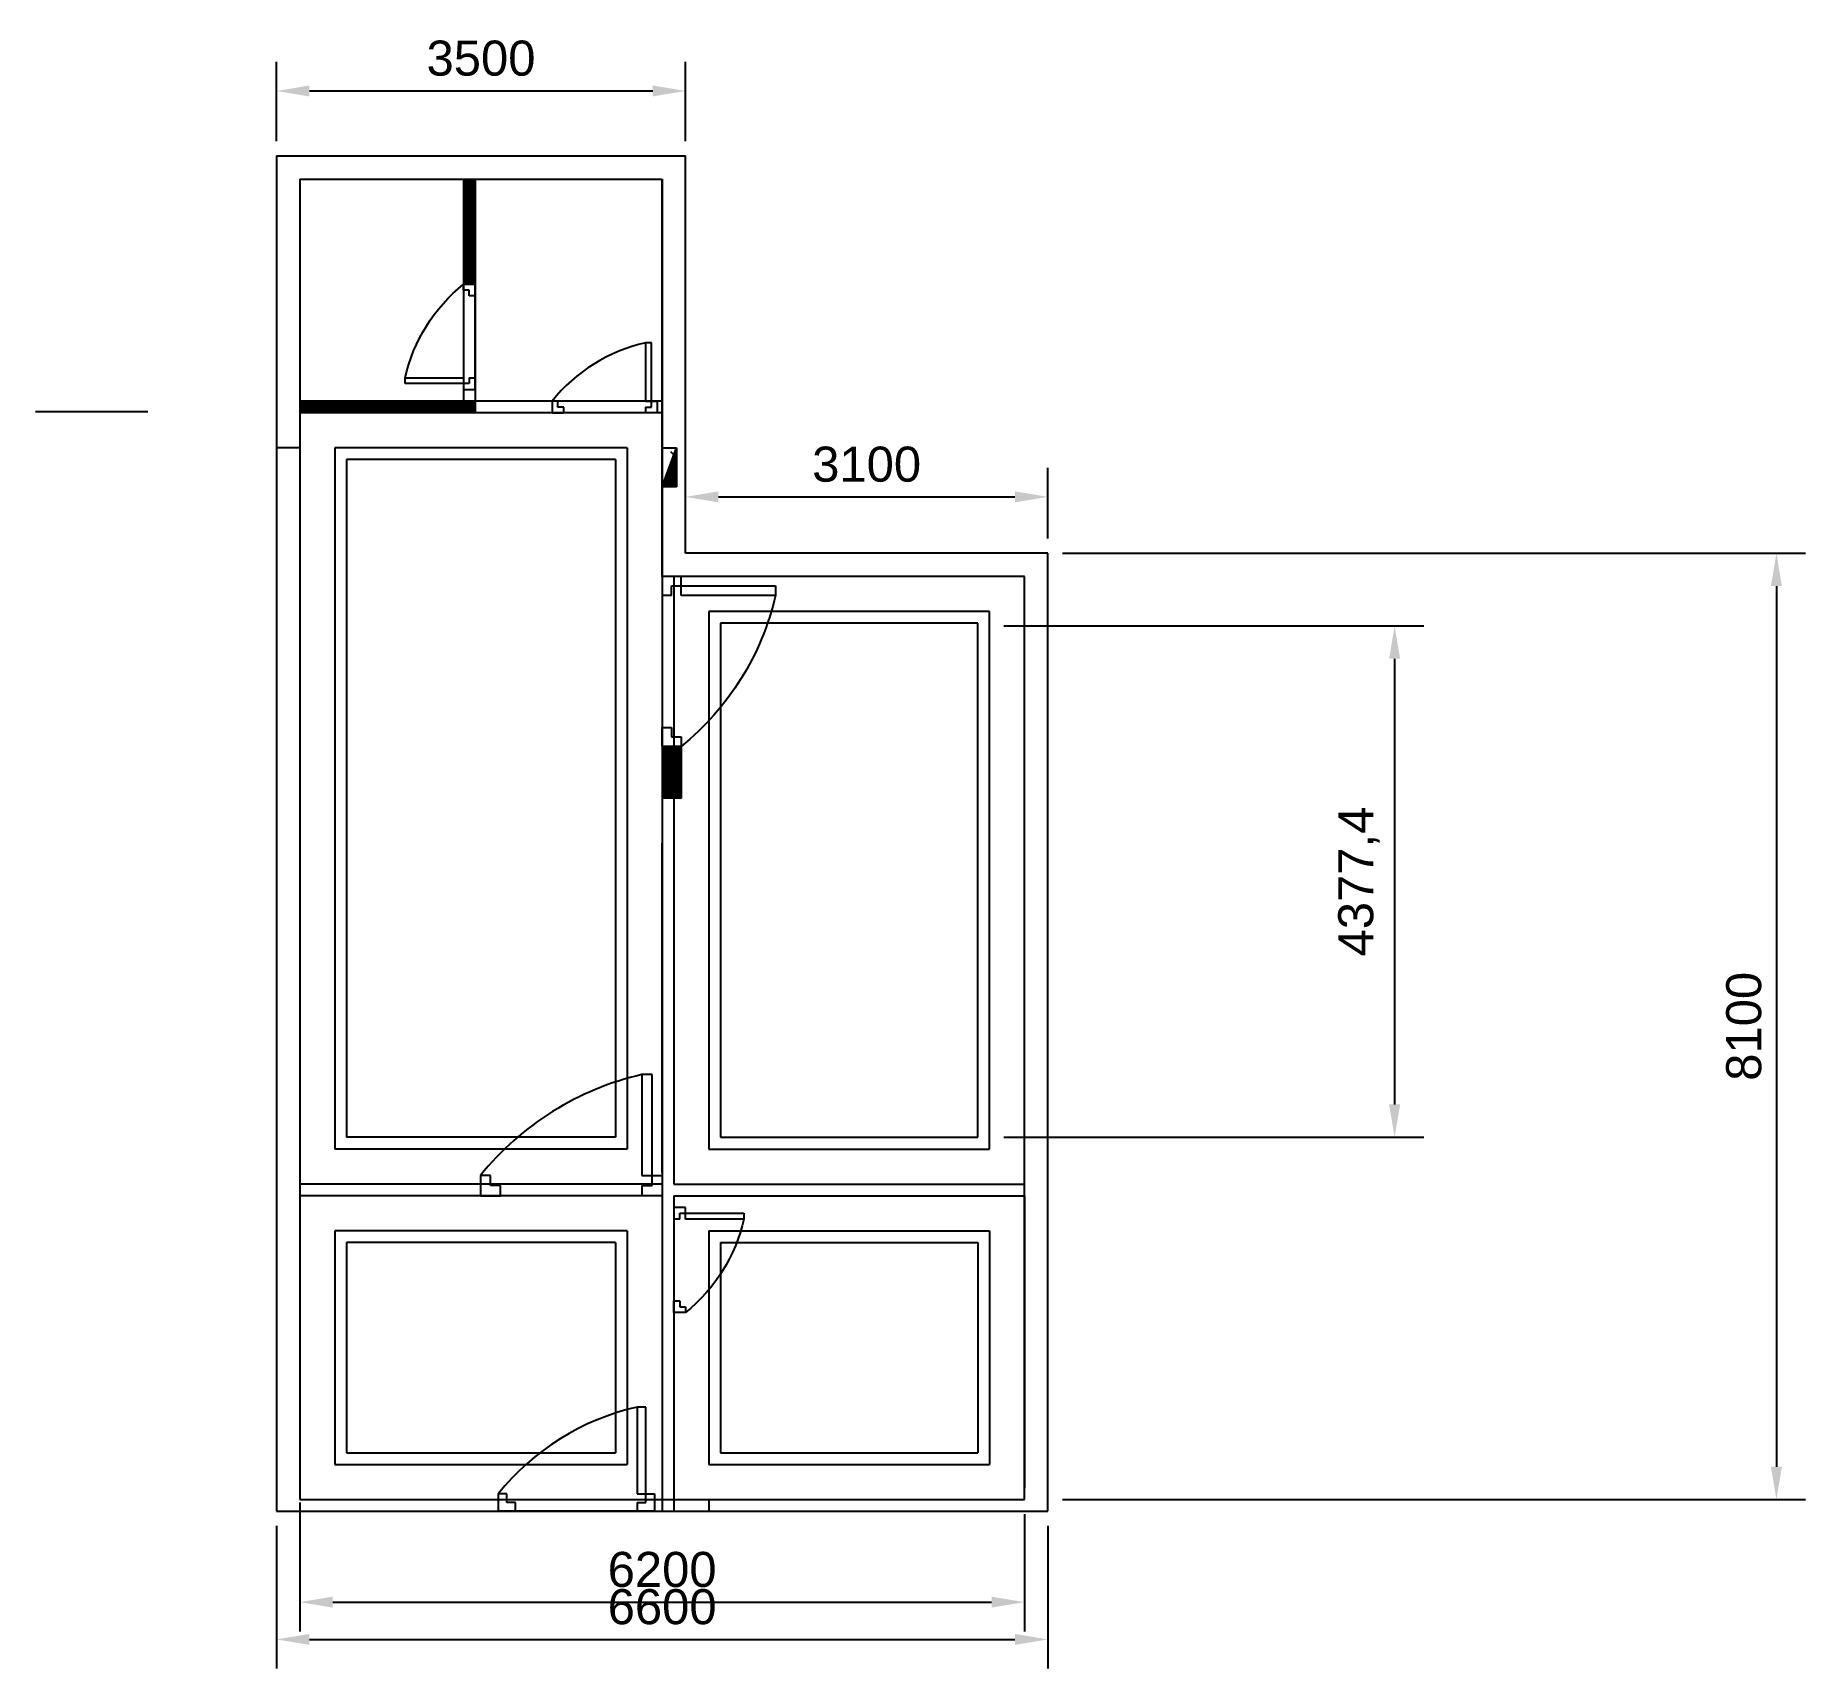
# Model space of a CAD drawing. Header units: millimetres. Extents: x 4894 to 20042, y -10594 to 3383.
import ezdxf

# ---------------------------------------------------------------- set-up
doc = ezdxf.new("R2010")
doc.units = ezdxf.units.MM
for name, color, linetype in [('dimen', 50, 'Continuous'), ('door', 100, 'Continuous'), ('wall', 8, 'Continuous')]:
    doc.layers.add(name, color=color, linetype=linetype)
doc.styles.get("Standard").update_dxf_attribs({"font": 'arial.ttf'})
doc.dimstyles.new('ISO-25', dxfattribs={"dimscale": 200, "dimtxt": 1.5, "dimasz": 1.4075, "dimexe": 1.25, "dimexo": 0.625, "dimtad": 1, "dimtxsty": 'Standard', "dimcen": 2.5, "dimclre": 1, "dimadec": 0, "dimazin": 0, "dimtfac": 1, "dimtmove": 0, "dimatfit": 3, "dimfxl": 1, "dimarcsym": 0})

# ---------------------------------------------------------------- blocks, each defined once
blk = doc.blocks.new('door')
for p, q in [((-50, 600), (-100, 600)), ((-100, 600), (-100, 100)), ((-50, 100), (-50, 600)), ((-900, 100), (-900, 0)), ((-850, 100), (-900, 100)), ((-850, 50), (-850, 100)), ((-100, 100), (-50, 100)), ((-50, 50), (-50, 100)), ((-50, 100), (0, 100)), ((0, 100), (0, 0)), ((-100, 0), (-900, 0)), ((-900, 0), (-800, 0)), ((-800, 50), (-850, 50)), ((-800, 0), (-800, 50)), ((-800, 0), (-800, 50)), ((-100, 50), (-50, 50)), ((-100, 50), (-100, 0)), ((0, 0), (-100, 0))]:
    blk.add_line(p, q)
blk.add_arc((221.1, -803.8), 1440, 102.8845, 141.12626)
blk = doc.blocks.new('*D4')
at = {"layer": 'Defpoints', "color": 0, "transparency": 16777216}
for p in [(6957, -9247), (13557, -9247), (13557, -10344)]:
    blk.add_point(p, dxfattribs=at)
at = {"layer": 'dimen', "color": 1, "lineweight": -2, "transparency": 16777216}
for p, q in [((6957, -9372), (6957, -10594)), ((13557, -9372), (13557, -10594))]:
    blk.add_line(p, q, dxfattribs=at)
at = {"layer": 'dimen', "color": 0, "lineweight": -2, "transparency": 16777216}
blk.add_line((7239, -10344), (13276, -10344), dxfattribs=at)
at = {"layer": 'dimen', "color": 0, "transparency": 16777216}
for points in [[(7239, -10297), (7239, -10391), (6957, -10344)], [(13276, -10297), (13276, -10391), (13557, -10344)]]:
    blk.add_solid(points, dxfattribs=at)
at = {"layer": 'dimen', "color": 0, "transparency": 16777216, "insert": (10257, -10066), "char_height": 300, "attachment_point": 5}
blk.add_mtext('6600', dxfattribs=at)
blk = doc.blocks.new('*D5')
at = {"layer": 'Defpoints', "color": 0, "transparency": 16777216}
for p in [(13557, -1047), (13557, -9147), (19792, -9147)]:
    blk.add_point(p, dxfattribs=at)
at = {"layer": 'dimen', "color": 1, "lineweight": -2, "transparency": 16777216}
for p, q in [((13682, -1047), (20042, -1047)), ((13682, -9147), (20042, -9147))]:
    blk.add_line(p, q, dxfattribs=at)
at = {"layer": 'dimen', "color": 0, "lineweight": -2, "transparency": 16777216}
blk.add_line((19792, -1329), (19792, -8866), dxfattribs=at)
at = {"layer": 'dimen', "color": 0, "transparency": 16777216}
for points in [[(19745, -1329), (19839, -1329), (19792, -1047)], [(19745, -8866), (19839, -8866), (19792, -9147)]]:
    blk.add_solid(points, dxfattribs=at)
at = {"layer": 'dimen', "color": 0, "transparency": 16777216, "insert": (19514, -5097), "char_height": 300, "attachment_point": 5, "rotation": 90}
blk.add_mtext('8100', dxfattribs=at)
blk = doc.blocks.new('*D6')
at = {"layer": 'Defpoints', "color": 0, "transparency": 16777216}
for p in [(7157, -9047), (13357, -9147), (13357, -10025)]:
    blk.add_point(p, dxfattribs=at)
at = {"layer": 'dimen', "color": 1, "lineweight": -2, "transparency": 16777216}
for p, q in [((7157, -9172), (7157, -10275)), ((13357, -9272), (13357, -10275))]:
    blk.add_line(p, q, dxfattribs=at)
at = {"layer": 'dimen', "color": 0, "lineweight": -2, "transparency": 16777216}
blk.add_line((7439, -10025), (13076, -10025), dxfattribs=at)
at = {"layer": 'dimen', "color": 0, "transparency": 16777216}
for points in [[(7439, -9978), (7439, -10072), (7157, -10025)], [(13076, -9978), (13076, -10072), (13357, -10025)]]:
    blk.add_solid(points, dxfattribs=at)
at = {"layer": 'dimen', "color": 0, "transparency": 16777216, "insert": (10257, -9747), "char_height": 300, "attachment_point": 5}
blk.add_mtext('6200', dxfattribs=at)
blk = doc.blocks.new('*D7')
at = {"layer": 'Defpoints', "color": 0, "transparency": 16777216}
for p in [(10457, 2908), (6957, 2353), (10457, 2353)]:
    blk.add_point(p, dxfattribs=at)
at = {"layer": 'dimen', "color": 1, "lineweight": -2, "transparency": 16777216}
for p, q in [((6957, 2478), (6957, 3158)), ((10457, 2478), (10457, 3158))]:
    blk.add_line(p, q, dxfattribs=at)
at = {"layer": 'dimen', "color": 0, "lineweight": -2, "transparency": 16777216}
blk.add_line((7239, 2908), (10176, 2908), dxfattribs=at)
at = {"layer": 'dimen', "color": 0, "transparency": 16777216}
for points in [[(7239, 2955), (7239, 2861), (6957, 2908)], [(10176, 2955), (10176, 2861), (10457, 2908)]]:
    blk.add_solid(points, dxfattribs=at)
at = {"layer": 'dimen', "color": 0, "transparency": 16777216, "insert": (8707, 3187), "char_height": 300, "attachment_point": 5}
blk.add_mtext('3500', dxfattribs=at)
blk = doc.blocks.new('*D9')
at = {"layer": 'Defpoints', "color": 0, "transparency": 16777216}
for p in [(13557, -566), (10457, -1047), (13557, -1047)]:
    blk.add_point(p, dxfattribs=at)
at = {"layer": 'dimen', "color": 1, "lineweight": -2, "transparency": 16777216}
for p, q in [((10457, -922), (10457, -316)), ((13557, -922), (13557, -316))]:
    blk.add_line(p, q, dxfattribs=at)
at = {"layer": 'dimen', "color": 0, "lineweight": -2, "transparency": 16777216}
blk.add_line((10739, -566), (13276, -566), dxfattribs=at)
at = {"layer": 'dimen', "color": 0, "transparency": 16777216}
for points in [[(10739, -519), (10739, -613), (10457, -566)], [(13276, -519), (13276, -613), (13557, -566)]]:
    blk.add_solid(points, dxfattribs=at)
at = {"layer": 'dimen', "color": 0, "transparency": 16777216, "insert": (12007, -288), "char_height": 300, "attachment_point": 5}
blk.add_mtext('3100', dxfattribs=at)
blk = doc.blocks.new('*D10')
at = {"layer": 'Defpoints', "color": 0, "transparency": 16777216}
for p in [(13057, -1670), (13057, -6047), (16525, -6047)]:
    blk.add_point(p, dxfattribs=at)
at = {"layer": 'dimen', "color": 1, "lineweight": -2, "transparency": 16777216}
for p, q in [((13182, -1670), (16775, -1670)), ((13182, -6047), (16775, -6047))]:
    blk.add_line(p, q, dxfattribs=at)
at = {"layer": 'dimen', "color": 0, "lineweight": -2, "transparency": 16777216}
blk.add_line((16525, -1951), (16525, -5766), dxfattribs=at)
at = {"layer": 'dimen', "color": 0, "transparency": 16777216}
for points in [[(16478, -1951), (16572, -1951), (16525, -1670)], [(16478, -5766), (16572, -5766), (16525, -6047)]]:
    blk.add_solid(points, dxfattribs=at)
at = {"layer": 'dimen', "color": 0, "transparency": 16777216, "insert": (16220, -3858), "char_height": 300, "attachment_point": 5, "rotation": 90}
blk.add_mtext('4377,4', dxfattribs=at)

msp = doc.modelspace()

# ---------------------------------------------------------------- hatches: boundary and pattern name
h = msp.add_hatch()
h.set_pattern_fill('ANSI32', color=256)
h.paths.add_polyline_path([(8657.041, 2152.965), (8557.041, 2152.965), (8557.041, 1253.173), (8657.041, 1253.173)])
h = msp.add_hatch()
h.set_pattern_fill('ANSI31', color=256)
h.paths.add_polyline_path([(8657.041, 252.965), (7157.041, 252.965), (7157.041, 152.965), (8657.041, 152.965)])
h = msp.add_hatch()
h.set_pattern_fill('ANSI31', color=256)
h.paths.add_polyline_path([(10357.041, -2701.75), (10257.041, -2701.75), (10257.041, -3145.28), (10357.041, -3145.28)])
h.paths.add_polyline_path([(10418.676, -2701.75), (10357.041, -2701.75), (10357.041, -3145.28), (10418.676, -3145.28)])
at = {"layer": 'wall', "true_color": 0xffffff}
h = msp.add_hatch(dxfattribs=at)
h.set_pattern_fill('ANSI37')
h.paths.add_polyline_path([(10379.758, -147.035), (10257.041, -480.757), (10379.758, -480.757)])

# ---------------------------------------------------------------- linework, layer by layer
for p, q in [((6957.041, 2352.965), (6957.041, -9247.035)), ((6957.041, 2352.965), (10457.041, 2352.965)), ((10457.041, -1047.035), (10457.041, 2352.965)), ((7157.041, 2152.965), (7157.041, -9147.035)), ((7157.041, 2152.965), (10257.041, 2152.965)), ((7157.041, 2152.965), (8557.041, 2152.965)), ((8557.041, 2152.965), (8557.041, 252.965)), ((8657.041, 2152.965), (8657.041, 252.965)), ((10257.041, -1247.035), (10257.041, 2152.965)), ((10257.041, 2152.965), (10257.041, 152.965)), ((10257.041, 252.965), (7157.041, 252.965)), ((10257.041, 152.965), (7157.041, 152.965)), ((7157.041, 152.965), (7157.041, -6347.035)), ((8657.041, 252.965), (8657.041, 152.965)), ((10257.041, 152.965), (10257.041, -6347.035)), ((7157.041, -147.035), (6957.041, -147.035)), ((7457.041, -147.035), (7457.041, -6147.035)), ((9957.041, -147.035), (7457.041, -147.035)), ((9957.041, -147.035), (9957.041, -6147.035)), ((10257.041, -147.035), (10379.758, -147.035)), ((10379.758, -147.035), (10379.758, -480.757)), ((9857.041, -247.035), (7557.041, -247.035)), ((7557.041, -247.035), (7557.041, -6047.035)), ((9857.041, -247.035), (9857.041, -6047.035)), ((10379.758, -480.757), (10257.041, -480.757)), ((13557.041, -1047.035), (10457.041, -1047.035)), ((13557.041, -9247.035), (13557.041, -1047.035)), ((13357.041, -1247.035), (10257.041, -1247.035)), ((10257.041, -1247.035), (10257.041, -6447.035)), ((10357.041, -1247.035), (10357.041, -6447.035)), ((13357.041, -9147.035), (13357.041, -1247.035)), ((10657.041, -1547.035), (10657.041, -6147.035)), ((13057.041, -1547.035), (10657.041, -1547.035)), ((10757.041, -1647.035), (10757.041, -6047.035)), ((12957.041, -1647.035), (10757.041, -1647.035)), ((12957.041, -6047.035), (12957.041, -1647.035)), ((13057.041, -6147.035), (13057.041, -1547.035)), ((10418.676, -2701.75), (10418.676, -3145.28)), ((10418.676, -3145.28), (10257.041, -3145.28)), ((10257.041, -6347.035), (10257.041, -3530.5)), ((9857.041, -6047.035), (7557.041, -6047.035)), ((10757.041, -6047.035), (12957.041, -6047.035)), ((9957.041, -6147.035), (7457.041, -6147.035)), ((10657.041, -6147.035), (13057.041, -6147.035)), ((10257.041, -6447.035), (7157.041, -6447.035)), ((10357.041, -6447.035), (13357.041, -6447.035)), ((10257.041, -6547.035), (7157.041, -6547.035)), ((7157.041, -6547.035), (7157.041, -9047.035)), ((10257.041, -6547.035), (10257.041, -9247.035)), ((10357.041, -6547.035), (13357.041, -6547.035)), ((10357.041, -6547.035), (10357.041, -9247.035)), ((13357.041, -6547.035), (13357.041, -9047.035)), ((7457.041, -6847.035), (7457.041, -8847.035)), ((9957.041, -6847.035), (7457.041, -6847.035)), ((7557.041, -6947.035), (7557.041, -8747.035)), ((9857.041, -6947.035), (7557.041, -6947.035)), ((9857.041, -6947.035), (9857.041, -8747.035)), ((9957.041, -6847.035), (9957.041, -8847.035)), ((10657.041, -6847.035), (13057.041, -6847.035)), ((10657.041, -6847.035), (10657.041, -8847.035)), ((10757.041, -6947.035), (12957.041, -6947.035)), ((10757.041, -6947.035), (10757.041, -8747.035)), ((12957.041, -6947.035), (12957.041, -8747.035)), ((13057.041, -6847.035), (13057.041, -8847.035)), ((7557.041, -8747.035), (9857.041, -8747.035)), ((10757.041, -8747.035), (12957.041, -8747.035)), ((7457.041, -8847.035), (9957.041, -8847.035)), ((10657.041, -8847.035), (13057.041, -8847.035)), ((7157.041, -9147.035), (13357.041, -9147.035)), ((10657.041, -9147.035), (10657.041, -9247.035)), ((6957.041, -9247.035), (13557.041, -9247.035))]:
    msp.add_line(p, q)
at = {"layer": 'door'}
msp.add_line((4894.01, 164.183), (5856.445, 164.183), dxfattribs=at)
at = {"layer": 'wall'}
for p, q in [((10257.041, -480.757), (10379.758, -147.035)), ((10328.848, -178.461), (10358.229, -205.584))]:
    msp.add_line(p, q, dxfattribs=at)

# ---------------------------------------------------------------- block references
at = {"xscale": -1}
for p, rotation in [((8657.041, 353.173), 90), ((10357.041, -6647.035), 270.0000000000002)]:
    msp.add_blockref('door', p, dxfattribs=dict(at, rotation=rotation))
msp.add_blockref('door', (10214.67, 152.965))
at = {"xscale": -1.616349756623516, "yscale": 1.616349756623516, "zscale": 1.616349756623516, "rotation": 270}
msp.add_blockref('door', (10257.041, -1247.035), dxfattribs=at)
for p, xscale, yscale, zscale in [((10257.041, -6547.035), 1.728225551010601, 1.728225551010601, 1.728225551010601), ((10190.671, -9247.215), 1.485910345379942, 1.485910345379942, 1.485910345379942)]:
    msp.add_blockref('door', p, dxfattribs=dict(xscale=xscale, yscale=yscale, zscale=zscale))

# ---------------------------------------------------------------- dimensions: what is measured, and where the dimension line sits
at = {"layer": 'dimen'}
for base, p1, p2, picture, middle in [((10457.041, 2908.283), (6957.041, 2352.965), (10457.041, 2352.965), '*D7', (8707.041, 3186.557)), ((13557.041, -565.969), (10457.041, -1047.035), (13557.041, -1047.035), '*D9', (12007.041, -287.695)), ((13357.041, -10024.762), (7157.041, -9047.035), (13357.041, -9147.035), '*D6', (10257.041, -9746.59)), ((13557.041, -10343.693), (6957.041, -9247.035), (13557.041, -9247.035), '*D4', (10257.041, -10065.521))]:
    dim = msp.add_linear_dim(base=base, p1=p1, p2=p2, dimstyle='ISO-25', dxfattribs=at)
    dim.commit()
    dim.dimension.update_dxf_attribs({"geometry": picture, "text_midpoint": middle})
for base, p1, p2, picture, middle in [((19791.696, -9147.035), (13557.041, -1047.035), (13557.041, -9147.035), '*D5', (19513.524, -5097.035)), ((16524.922, -6047.035), (13057.041, -1669.633), (13057.041, -6047.035), '*D10', (16219.635, -3858.334))]:
    dim = msp.add_linear_dim(base=base, p1=p1, p2=p2, angle=90, dimstyle='ISO-25', dxfattribs=at)
    dim.commit()
    dim.dimension.update_dxf_attribs({"geometry": picture, "text_midpoint": middle})

doc.saveas('drawing.dxf')
